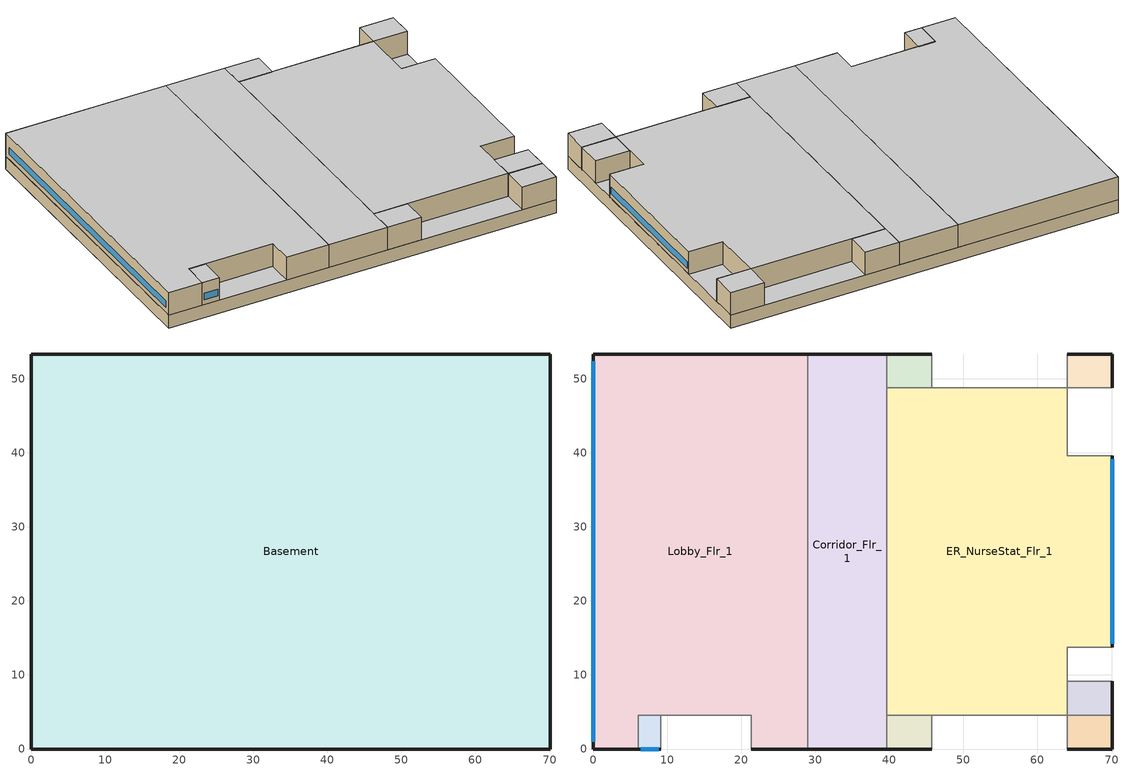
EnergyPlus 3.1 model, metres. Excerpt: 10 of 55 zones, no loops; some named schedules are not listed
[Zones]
Basement
 floor ground (ext-slab): 70.1,53.34 70.1,0 0,0 0,53.34 z-2.44
 wall ground (ext-slab): 70.1,53.34 0,53.34 0,0 70.1,0 70.1,53.34 z-2.44:0
 ceiling adiabatic (INT-FLOOR-UNDERSIDE): 0,0 70.1,0 70.1,53.34 0,53.34 z0
ER_Exam1_Mult4_Flr_1
 floor adiabatic (INT-FLOOR-TOPSIDE): 45.72,4.57 45.72,0 39.62,0 39.62,4.57 z0
 wall outside (ext-walls): 39.62,0 45.72,0 z0:4.27
 wall adiabatic (int-walls): 45.72,0 45.72,4.57 39.62,4.57 39.62,0 z0:4.27
 ceiling adiabatic (INT-FLOOR-UNDERSIDE): 39.62,4.57 39.62,0 45.72,0 45.72,4.57 z4.27
ER_Exam2_Flr_1
 floor adiabatic (INT-FLOOR-TOPSIDE): 70.1,4.57 70.1,0 64.01,0 64.01,4.57 z0
 wall outside (ext-walls): 64.01,0 70.1,0 70.1,4.57 z0:4.27
 wall adiabatic (int-walls): 70.1,4.57 64.01,4.57 64.01,0 z0:4.27
 ceiling adiabatic (INT-FLOOR-UNDERSIDE): 64.01,4.57 64.01,0 70.1,0 70.1,4.57 z4.27
ER_Exam3_Mult4_Flr_1
 floor adiabatic (INT-FLOOR-TOPSIDE): 70.1,9.14 70.1,4.57 64.01,4.57 64.01,9.14 z0
 wall outside (ext-walls): 70.1,4.57 70.1,9.14 z0:4.27
 wall adiabatic (int-walls): 70.1,9.14 64.01,9.14 64.01,4.57 70.1,4.57 z0:4.27
 ceiling adiabatic (INT-FLOOR-UNDERSIDE): 64.01,9.14 64.01,4.57 70.1,4.57 70.1,9.14 z4.27
ER_Exam4_Flr_1
 floor adiabatic (INT-FLOOR-TOPSIDE): 70.1,53.34 70.1,48.77 64.01,48.77 64.01,53.34 z0
 wall outside (ext-walls): 70.1,48.77 70.1,53.34 64.01,53.34 z0:4.27
 wall adiabatic (int-walls): 64.01,53.34 64.01,48.77 70.1,48.77 z0:4.27
 ceiling adiabatic (INT-FLOOR-UNDERSIDE): 64.01,53.34 64.01,48.77 70.1,48.77 70.1,53.34 z4.27
ER_Exam5_Mult4_Flr_1
 floor adiabatic (INT-FLOOR-TOPSIDE): 45.72,53.34 45.72,48.77 39.62,48.77 39.62,53.34 z0
 wall outside (ext-walls): 45.72,53.34 39.62,53.34 z0:4.27
 wall adiabatic (int-walls): 39.62,53.34 39.62,48.77 45.72,48.77 45.72,53.34 z0:4.27
 ceiling adiabatic (INT-FLOOR-UNDERSIDE): 39.62,53.34 39.62,48.77 45.72,48.77 45.72,53.34 z4.27
Office1_Mult4_Flr_1
 floor adiabatic (INT-FLOOR-TOPSIDE): 9.14,4.57 9.14,0 6.1,0 6.1,4.57 z0
 wall outside (ext-walls): 6.1,0 9.14,0 z0:4.27
 wall adiabatic (int-walls): 9.14,0 9.14,4.57 6.1,4.57 6.1,0 z0:4.27
 window (window_south): 6.41,0 8.84,0 z0.91:2.13
 ceiling adiabatic (INT-FLOOR-UNDERSIDE): 6.1,4.57 6.1,0 9.14,0 9.14,4.57 z4.27
Lobby_Flr_1
 floor adiabatic (INT-FLOOR-TOPSIDE): 0,0 0,53.34 28.96,53.34 28.96,0 21.34,0 21.34,4.57 6.1,4.57 6.1,0 z0
 wall outside (ext-walls): 28.96,53.34 0,53.34 0,0 6.1,0 / 21.34,0 28.96,0 z0:4.27
 wall adiabatic (int-walls): 6.1,0 6.1,4.57 21.34,4.57 21.34,0 z0:4.27
 wall to Corridor_Flr_1 (AIR-WALL): 28.96,15.24 28.96,53.34 z0:4.27
 wall to Corridor_Flr_1 (int-walls): 28.96,0 28.96,15.24 z0:4.27
 window (window_west): 0,52.34 0,1 z0.91:2.13
 ceiling adiabatic (INT-FLOOR-UNDERSIDE): 0,0 6.1,0 6.1,4.57 21.34,4.57 21.34,0 28.96,0 28.96,53.34 0,53.34 z4.27
Corridor_Flr_1
 floor adiabatic (INT-FLOOR-TOPSIDE): 39.62,53.34 39.62,0 28.96,0 28.96,53.34 z0
 wall outside (ext-walls): 39.62,53.34 28.96,53.34 / 28.96,0 39.62,0 z0:4.27
 wall adiabatic (int-walls): 39.62,0 39.62,53.34 z0:4.27
 ceiling adiabatic (INT-FLOOR-UNDERSIDE): 28.96,53.34 28.96,0 39.62,0 39.62,53.34 z4.27
ER_NurseStat_Flr_1
 floor adiabatic (INT-FLOOR-TOPSIDE): 39.62,4.57 39.62,48.77 64.01,48.77 64.01,39.62 70.1,39.62 70.1,13.72 64.01,13.72 64.01,4.57 z0
 wall outside (ext-walls): 70.1,13.72 70.1,39.62 z0:4.27
 wall adiabatic (int-walls): 70.1,39.62 64.01,39.62 64.01,48.77 39.62,48.77 39.62,4.57 64.01,4.57 64.01,13.72 70.1,13.72 z0:4.27
 window (window_east): 70.1,14.2 70.1,39.14 z0.91:2.13
 ceiling adiabatic (INT-FLOOR-UNDERSIDE): 39.62,4.57 64.01,4.57 64.01,13.72 70.1,13.72 70.1,39.62 64.01,39.62 64.01,48.77 39.62,48.77 z4.27
[Building]
Benchmark Hospital New V1.1_3.1: North Axis=0; Terrain=City; Loads Convergence Tolerance Value=0.04; Temperature Convergence Tolerance Value=0.2; Solar Distribution=FullInteriorAndExterior; Maximum Number of Warmup Days=25
[Site:Location]
USA NV-LAS VEGAS: Latitude {deg}=36.07; Longitude {deg}=-115.17; Time Zone {hr}=-8; Elevation {m}=664
[Site:GroundTemperature:BuildingSurface]
18.89, 18.889, 18.895, 20.344, 20.899, 20.929, 20.753, 20.826, 21.013, 20.868, 19.246, 18.923
[Site:WaterMainsTemperature]
Calculation Method=CORRELATION; Annual Average Outdoor Air Temperature {C}=19.48; Maximum Difference In Monthly Average Outdoor Air Temperatures {deltaC}=25.6
[SizingPeriod:DesignDay] Barometric Pressure {Pa}=93598; Rain {0-no,1-yes}=0; Snow on ground {0-no,1-yes}=0; Day of Month=21; Daylight Savings Time Indicator=0; Humidity Indicating Type=WetBulb
Name | Maximum Dry-Bulb Temperature {C} | Daily Temp Range {C} | Humidity Indicating Conditions at Maximum Dry-Bulb | Wind Speed {m/s} design conditions vs. traditional 6.71 m/s (15 mph) | Wind Direction {Degrees; N=0, S=180} | Clearness {0.0 to 1.1} | Month | Day Type | Wind Speed {m/s} design conditions vs. traditional 3.35 m/s (7mph)
LAS_VEGAS Ann Htg 99.6% Condns DB | -1.7 | 0 | -1.7 | 3.1 | 240 | 0 | 1 | WinterDesignDay
LAS_VEGAS Ann Clg .4% Condns DB=>MWB | 42.4 | 13.6 | 19.4 |  | 230 | 1 | 7 | SummerDesignDay | 5.3
LAS_VEGAS Ann Clg .4% Condns WB=>MDB | 34.7 | 13.6 | 21.9 |  | 230 | 1 | 7 | SummerDesignDay | 5.3
[WindowMaterial:Glazing] Optical Data Type=SpectralAverage; Thickness=0.003; Infrared Transmittance at Normal Incidence=0; Dirt Correction Factor for Solar and Visible Transmittance=1; Solar Diffusing=No
Name | Solar Transmittance at Normal Incidence | Front Side Solar Reflectance at Normal Incidence | Back Side Solar Reflectance at Normal Incidence | Visible Transmittance at Normal Incidence | Front Side Visible Reflectance at Normal Incidence | Back Side Visible Reflectance at Normal Incidence | Front Side Infrared Hemispherical Emissivity | Back Side Infrared Hemispherical Emissivity | Conductivity
Theoretical Glass [66] | 0.3832 | 0.5668 | 0.5668 | 0.495 | 0.455 | 0.455 | 0.9 | 0.9 | 0.0199
Theoretical Glass [67] | 0.4826 | 0.4674 | 0.4674 | 0.6216 | 0.3284 | 0.3284 | 0.9 | 0.9 | 0.0199
Theoretical Glass [63] | 0.3461 | 0.6039 | 0.6039 | 0.4573 | 0.4927 | 0.4927 | 0.999 | 0.999 | 299.383
[Material] Thermal Absorptance=0.9
Name | Roughness | Thickness | Conductivity | Density | Specific Heat | Solar Absorptance | Visible Absorptance | Thickness {m} | Conductivity {W/m-K} | Density {kg/m3} | Specific Heat {J/kg-K}
Roof Membrane | VeryRough | 0.0095 | 0.16 | 1121.29 | 1460 | 0.7 | 0.7
Roof Insulation | MediumRough | 0.125 | 0.049 | 265 | 836.8 | 0.7 | 0.7
Metal Decking | MediumSmooth | 0.0015 | 45.006 | 7680 | 418.4 | 0.7 | 0.3
GP01 1/2 GYPSUM | Smooth | 0.0127 | 0.16 | 800 | 1090 | 0.7 | 0.5
1IN Stucco | Smooth | 0.0253 | 0.6918 | 1858 | 837 | 0.92 | 0.92
8IN Concrete HW | MediumRough | 0.2033 | 1.7296 | 2243 | 837 | 0.65 | 0.65
Wall Insulation [5] | MediumRough | 0.0453 | 0.0432 | 91 | 837 | 0.5 | 0.5
1/2IN Gypsum; 1/2IN Gypsum Top | Smooth | 0.0127 | 0.16 | 784.9 | 830 | 0.92 | 0.92
MAT-CC05 4 HW CONCRETE | Rough | 0.1016 | 1.311 | 2240 | 836.8 | 0.7 | 0.7
Floor Insulation [2] | MediumRough | 0.0636 | 0.045 | 265 | 836.8 | 0.7 | 0.7
MAT-CC05 8 HW CONCRETE | Rough | 0.2032 | 1.311 | 2240 | 836.8 | 0.7 | 0.7
Std Wood 6inch | MediumSmooth |  |  |  |  | 0.7 | 0.7 | 0.15 | 0.12 | 540 | 1210
Std AC02 | MediumSmooth |  |  |  |  | 0.7 | 0.2 | 0.0127 | 0.057 | 288 | 1339
Std MAT-CC05 4  MW CONCRETE | Rough |  |  |  |  | 0.7 | 0.2 | 0.1 | 0.858 | 1968 | 836.8
Std PW05 | MediumSmooth |  |  |  |  | 0.78 | 0.78 | 0.0191 | 0.115 | 545 | 1213
Std Steel_Brown_Regular | Smooth |  |  |  |  | 0.92 | 0.92 | 0.0015 | 44.9696 | 7689 | 418
[Material:NoMass] Thermal Absorptance=0.9; Solar Absorptance=0.7
Name | Roughness | Thermal Resistance {(m2-K)/W} | Visible Absorptance | Thermal Resistance {m2-K/W}
CP02 CARPET PAD | VeryRough | 0.2165 | 0.8
Std CP02 CARPET PAD | VeryRough |  | 0.8 | 0.21648
MAT-AIR-WALL | Rough |  |  | 0.207949
Std Opaque Door panel_con; Std Opaque Door panel_semi | MediumRough |  | 0.7 | 0.12327
Std Overhead Door Panel | MediumRough |  | 0.7 | 0.255345
[Construction]
InteriorFurnishings: Std Wood 6inch
INT-FLOOR-TOPSIDE: Std MAT-CC05 4  MW CONCRETE, Std CP02 CARPET PAD
INT-FLOOR-UNDERSIDE: Std CP02 CARPET PAD, Std MAT-CC05 4  MW CONCRETE
INT-FLOOR-SLAB: Std MAT-CC05 4  MW CONCRETE
DropCeiling: Std AC02
Sloped_Metal_Roof: Std Steel_Brown_Regular, Std PW05
Gable_Wall: Std PW05
AIR-WALL: MAT-AIR-WALL
Std Swinging Door_con: Std Opaque Door panel_con
Std Swinging Door_semi: Std Opaque Door panel_semi
Std Overhead Door: Std Overhead Door Panel
window_south; window_east; window_west: Theoretical Glass [66]
window_north: Theoretical Glass [67]
window_SkylightConst: Theoretical Glass [63]
roofs: Roof Membrane, Roof Insulation, Metal Decking
int-walls: GP01 1/2 GYPSUM, GP01 1/2 GYPSUM
ext-walls: 1IN Stucco, 8IN Concrete HW, Wall Insulation [5], 1/2IN Gypsum
ext-slab: MAT-CC05 4 HW CONCRETE
exposed-floor: Floor Insulation [2], MAT-CC05 8 HW CONCRETE, CP02 CARPET PAD
attic-floor: 1/2IN Gypsum Top, AtticFloor Insulation, 1/2IN Gypsum Bottom
[ComponentCost:LineItem] Line Item Type=Construction
Name | Item | Cost per Area {$/m2} | Cost per Area
Interior Furnishings | InteriorFurnishings | 1
Interior Floor | INT-FLOOR-UNDERSIDE | 15
Interior Floor Slab | INT-FLOOR-SLAB | 35
Drop Ceiling | DropCeiling | 10
Sloped Metal Roof | Sloped_Metal_Roof | 1
Gable Wall | Gable_Wall | 1
Air Wall | AIR-WALL | 1
Swinging Door Conditioned | Std Swinging Door_con | 1
Swinging Door Semi-conditioned | Std Swinging Door_semi | 1
Overhead Door | Std Overhead Door | 1
south:window_south | window_south |  | 215.97
east:window_east | window_east |  | 215.97
north:window_north | window_north |  | 209.729
west:window_west | window_west |  | 215.97
SkylightConst:window_SkylightConst | window_SkylightConst |  | 205.748
roofs:roofs | roofs |  | 34.3904
int-walls:int-walls | int-walls |  | 1
ext-walls:ext-walls | ext-walls |  | 42.9231
ext-slab:ext-slab | ext-slab |  | 24.86
exposed-floor:exposed-floor | exposed-floor |  | 34.6727
attic-floor:attic-floor | attic-floor |  | 15.0182
[Zone] Type=1; Part of Total Floor Area=Yes
Name | Multiplier | Ceiling Height | Volume
Basement | 1 | 2.439 | 9120.27
ER_Exam1_Mult4_Flr_1; ER_Exam3_Mult4_Flr_1; ER_Exam5_Mult4_Flr_1 | 4 | 4.2683 | 118.96
ER_Exam2_Flr_1; ER_Exam4_Flr_1 | 1 | 4.2683 | 118.96
Office1_Mult4_Flr_1 | 4 | 4.2683 | 59.5
Lobby_Flr_1 | 1 | 4.2683 | 6294.92
Corridor_Flr_1 | 1 | 4.2683 | 2428.79
ER_NurseStat_Flr_1 | 1 | 4.2683 | 5273.95
[InternalMass] Construction=InteriorFurnishings
Name | Zone | Surface Area
Basement_InternalMass_1 | Basement | 7478.69
ER_Exam1_Mult4_Flr_1_InternalMass_1 | ER_Exam1_Mult4_Flr_1 | 55.7418
ER_Exam2_Flr_1_InternalMass_1 | ER_Exam2_Flr_1 | 55.7418
ER_Exam3_Mult4_Flr_1_InternalMass_1 | ER_Exam3_Mult4_Flr_1 | 55.7418
ER_Exam4_Flr_1_InternalMass_1 | ER_Exam4_Flr_1 | 55.7418
ER_Exam5_Mult4_Flr_1_InternalMass_1 | ER_Exam5_Mult4_Flr_1 | 55.7418
Office1_Mult4_Flr_1_InternalMass_1 | Office1_Mult4_Flr_1 | 27.8709
Lobby_Flr_1_InternalMass_1 | Lobby_Flr_1 | 2949.62
Corridor_Flr_1_InternalMass_1 | Corridor_Flr_1 | 1138.06
ER_NurseStat_Flr_1_InternalMass_1 | ER_NurseStat_Flr_1 | 2471.22
[People] Number of People Calculation Method=People; Fraction Radiant=0.3; User Specified Sensible Fraction=AUTOCALCULATE; Activity Level Schedule=ACTIVITY_SCH; Enable ASHRAE 55 Comfort Warnings=No; MRT Calculation=ZoneAveraged; Work Efficiency Schedule=WORK_EFF_SCH; Clothing Schedule=CLOTHING_SCH; Air Velocity Schedule=AIR_VELO_SCH; Thermal Comfort Report=FANGER
Name | Zone | Schedule | Number of People
Basement People | Basement | BLDG_OCC_SCH | 100.5884
ER_Exam1_Mult4_Flr_1 People | ER_Exam1_Mult4_Flr_1 | BLDG_OCC_EXTD_SCH | 2.0011
ER_Exam2_Flr_1 People | ER_Exam2_Flr_1 | BLDG_OCC_EXTD_SCH | 2.0011
ER_Exam3_Mult4_Flr_1 People | ER_Exam3_Mult4_Flr_1 | BLDG_OCC_EXTD_SCH | 2.0011
ER_Exam4_Flr_1 People | ER_Exam4_Flr_1 | BLDG_OCC_EXTD_SCH | 2.0011
ER_Exam5_Mult4_Flr_1 People | ER_Exam5_Mult4_Flr_1 | BLDG_OCC_EXTD_SCH | 2.0011
Office1_Mult4_Flr_1 People | Office1_Mult4_Flr_1 | BLDG_OCC_SCH | 0.9992
Lobby_Flr_1 People | Lobby_Flr_1 | BLDG_OCC_SCH | 79.3448
Corridor_Flr_1 People | Corridor_Flr_1 | BLDG_OCC_EXTD_SCH | 6.1455
ER_NurseStat_Flr_1 People | ER_NurseStat_Flr_1 | BLDG_OCC_EXTD_SCH | 26.5656
[Lights] Design Level Calculation Method=LightingLevel; Return Air Fraction=0; Fraction Radiant=0.7; Fraction Visible=0.2; Fraction Replaceable=1; Return Air Fraction is Calculated from Plenum Temperature=No
Name | Zone | Schedule | Design Level {W}
Basement_Lights | Basement | BLDG_LIGHT_SCH | 40235.4
ER_Exam1_Mult4_Flr_1_Lights | ER_Exam1_Mult4_Flr_1 | BLDG_LIGHT_EXTD_SCH | 809.65
ER_Exam2_Flr_1_Lights | ER_Exam2_Flr_1 | BLDG_LIGHT_EXTD_SCH | 809.65
ER_Exam3_Mult4_Flr_1_Lights | ER_Exam3_Mult4_Flr_1 | BLDG_LIGHT_EXTD_SCH | 809.65
ER_Exam4_Flr_1_Lights | ER_Exam4_Flr_1 | BLDG_LIGHT_EXTD_SCH | 809.65
ER_Exam5_Mult4_Flr_1_Lights | ER_Exam5_Mult4_Flr_1 | BLDG_LIGHT_EXTD_SCH | 809.65
Office1_Mult4_Flr_1_Lights | Office1_Mult4_Flr_1 | BLDG_LIGHT_SCH | 164.9958
Lobby_Flr_1_Lights | Lobby_Flr_1 | BLDG_LIGHT_SCH | 20632.6
Corridor_Flr_1_Lights | Corridor_Flr_1 | BLDG_LIGHT_EXTD_SCH | 6122.77
ER_NurseStat_Flr_1_Lights | ER_NurseStat_Flr_1 | BLDG_LIGHT_EXTD_SCH | 13295.2
[ElectricEquipment] Design Level Calculation Method=EquipmentLevel; Fraction Latent=0; Fraction Radiant=0.5; Fraction Lost=0
Name | Zone | Schedule | Design Level {W}
Basement_MiscPlug_Equip | Basement | BLDG_EQUIP_SCH | 30176.5
ER_Exam1_Mult4_Flr_1_MiscPlug_Equip | ER_Exam1_Mult4_Flr_1 | BLDG_EQUIP_EXTD_SCH | 899.673
ER_Exam2_Flr_1_MiscPlug_Equip | ER_Exam2_Flr_1 | BLDG_EQUIP_EXTD_SCH | 899.673
ER_Exam3_Mult4_Flr_1_MiscPlug_Equip | ER_Exam3_Mult4_Flr_1 | BLDG_EQUIP_EXTD_SCH | 899.673
ER_Exam4_Flr_1_MiscPlug_Equip | ER_Exam4_Flr_1 | BLDG_EQUIP_EXTD_SCH | 899.673
ER_Exam5_Mult4_Flr_1_MiscPlug_Equip | ER_Exam5_Mult4_Flr_1 | BLDG_EQUIP_EXTD_SCH | 899.673
Office1_Mult4_Flr_1_MiscPlug_Equip | Office1_Mult4_Flr_1 | BLDG_EQUIP_SCH | 112.4591
Lobby_Flr_1_MiscPlug_Equip | Lobby_Flr_1 | BLDG_EQUIP_SCH | 1592.8
ER_NurseStat_Flr_1_MiscPlug_Equip | ER_NurseStat_Flr_1 | BLDG_EQUIP_EXTD_SCH | 9971.38
[ZoneInfiltration:DesignFlowRate] Schedule=INFIL_QUARTER_ON_SCH; Design Volume Flow Rate Calculation Method=Flow/Zone; Constant Term Coefficient=1; Temperature Term Coefficient=0; Velocity Term Coefficient=0; Velocity Squared Term Coefficient=0
Name | Zone | Design Flow Rate {m3/s}
ER_Exam1_Mult4_Flr_1_Infiltration | ER_Exam1_Mult4_Flr_1 | 0.0079
ER_Exam2_Flr_1_Infiltration | ER_Exam2_Flr_1 | 0.0139
ER_Exam3_Mult4_Flr_1_Infiltration | ER_Exam3_Mult4_Flr_1 | 0.0059
ER_Exam4_Flr_1_Infiltration | ER_Exam4_Flr_1 | 0.0139
ER_Exam5_Mult4_Flr_1_Infiltration | ER_Exam5_Mult4_Flr_1 | 0.0079
Office1_Mult4_Flr_1_Infiltration | Office1_Mult4_Flr_1 | 0.004
Lobby_Flr_1_Infiltration | Lobby_Flr_1 | 0.1224
Corridor_Flr_1_Infiltration | Corridor_Flr_1 | 0.027
ER_NurseStat_Flr_1_Infiltration | ER_NurseStat_Flr_1 | 0.0293
[AvailabilityManager:NightCycle] Availability Schedule=ALWAYS_ON; Fan Schedule=HVACOperationSchd; Control Type {CycleOnAny | CycleOnControlZone | CycleOnAnyZoneFansOnly}=CycleOnAny; Thermostat Tolerance {delta C}=1; Cycling Run Time {s}=1800
VAV_1 Availability Manager; CAV_ER Availability Manager; CAV_OR Availability Manager; CAV_ICU Availability Manager; CAV_PATRMS Availability Manager; VAV_2 Availability Manager
[UtilityCost:Tariff]
Name | Output Meter | Conversion Factor Choice | Time of Use Period Schedule | Season Schedule | Demand Window Length | Monthly Charge or Variable | Group
NevadaPower_LGS-3_LargeGeneral | Electricity:Facility | kWh | NevadaPowTOUSched | NevadaPowSeasonsSched | HalfHour | 184 | Comm Elect
NevadaPower_LGS-2_LargeGeneral | Electricity:Facility | kWh | NevadaPowTOUSched | NevadaPowSeasonsSched | HalfHour | 179 | Comm Elect
NevadaPower_LGS-1_LargeGeneral | Electricity:Facility | kWh |  |  | HalfHour | 15.7 | Comm Elect
NevadaPower_GS_GeneralService | Electricity:Facility | kWh |  |  | HalfHour | 11 | Comm Elect
NV_EIAMonthlyRateGas | Gas:Facility | MCF |  |  |  | 0 | Comm Gas
[UtilityCost:Charge:Simple]
Name | Charge Variable | Tariff | Source Variable | Season | Category Variable | Cost per Unit Value or Variable
 | SummerPeakEnergyCharge | NevadaPower_LGS-3_LargeGeneral | PeakEnergy | Summer | EnergyCharges | 0.0858
 | SummerOffPeakEnergyCharge | NevadaPower_LGS-3_LargeGeneral | OffPeakEnergy | Summer | EnergyCharges | 0.0484
 | SummerShoulderEnergyCharge | NevadaPower_LGS-3_LargeGeneral | ShoulderEnergy | Summer | EnergyCharges | 0.0706
 | WinterEnergyCharge | NevadaPower_LGS-3_LargeGeneral | totalEnergy | Winter | EnergyCharges | 0.04925
 | DeferredAccountingEnergyCharge | NevadaPower_LGS-3_LargeGeneral | totalEnergy | Annual | EnergyCharges | 0.0128
 | FacilitiesDemandCharge | NevadaPower_LGS-3_LargeGeneral | totalDemand | Annual | DemandCharges | 2.94
 | WinterDemandCharge | NevadaPower_LGS-3_LargeGeneral | totalDemand | Winter | DemandCharges | 0.5
 | SummerOnPeakDemandCharge | NevadaPower_LGS-3_LargeGeneral | PeakDemand | Summer | DemandCharges | 8.36
 | SummerShoulderDemandCharge | NevadaPower_LGS-3_LargeGeneral | ShoulderDemand | Summer | DemandCharges | 0.43
 | TaxofSixPtfivePercent | NevadaPower_LGS-3_LargeGeneral | SubTotal | Annual | Taxes | 0.065
 | SummerPeakEnergyCharge | NevadaPower_LGS-2_LargeGeneral | PeakEnergy | Summer | EnergyCharges | 0.0889
 | SummerOffPeakEnergyCharge | NevadaPower_LGS-2_LargeGeneral | OffPeakEnergy | Summer | EnergyCharges | 0.0502
 | SummerShoulderEnergyCharge | NevadaPower_LGS-2_LargeGeneral | ShoulderEnergy | Summer | EnergyCharges | 0.0725
 | WinterEnergyCharge | NevadaPower_LGS-2_LargeGeneral | totalEnergy | Winter | EnergyCharges | 0.0509
 | DeferredAccountingEnergyCharge | NevadaPower_LGS-2_LargeGeneral | totalEnergy | Annual | EnergyCharges | 0.0128
 | FacilitiesDemandCharge | NevadaPower_LGS-2_LargeGeneral | totalDemand | Annual | DemandCharges | 2.74
 | WinterDemandCharge | NevadaPower_LGS-2_LargeGeneral | totalDemand | Winter | DemandCharges | 0.25
 | SummerOnPeakDemandCharge | NevadaPower_LGS-2_LargeGeneral | PeakDemand | Summer | DemandCharges | 7.16
 | SummerShoulderDemandCharge | NevadaPower_LGS-2_LargeGeneral | ShoulderDemand | Summer | DemandCharges | 0.39
 | TaxofSixPtfivePercent | NevadaPower_LGS-2_LargeGeneral | SubTotal | Annual | Taxes | 0.065
 | AnnualElectConsumpCharge | NevadaPower_LGS-1_LargeGeneral | totalEnergy | Annual | EnergyCharges | 0.0646
 | AnnualDefferredAccountingCharge | NevadaPower_LGS-1_LargeGeneral | totalEnergy | Annual | EnergyCharges | 0.0128
 | AnnualFacilitiesDemandCharge | NevadaPower_LGS-1_LargeGeneral | totalDemand | Annual | DemandCharges | 3.77
 | AnnualDemandCharge | NevadaPower_LGS-1_LargeGeneral | totalDemand | Annual | DemandCharges | 1.1
 | TaxofSixPtfivePercent | NevadaPower_LGS-1_LargeGeneral | SubTotal | Annual | Taxes | 0.065
 | AnnualElectConsumpCharge | NevadaPower_GS_GeneralService | totalEnergy | Annual | EnergyCharges | 0.0783
 | AnnualDefferredAccountingCharge | NevadaPower_GS_GeneralService | totalEnergy | Annual | EnergyCharges | 0.0128
 | TaxofSixPtfivePercent | NevadaPower_GS_GeneralService | SubTotal | Annual | Taxes | 0.065
 | MonthlyRateGasCharge | NV_EIAMonthlyRateGas | totalEnergy | Annual | EnergyCharges | NV_MonthlyGasRates
 | TaxofSixPtfivePercent | NV_EIAMonthlyRateGas | SubTotal | Annual | Taxes | 0.065
[UtilityCost:Qualify] Season=Annual; Threshold Test=Count
Name | Tariff | Variable | Qualify Type | Threshold Value or Variable | Number of Months
MinDemand1000kw | NevadaPower_LGS-3_LargeGeneral | TotalDemand | Minimum | 1000 | 12
MinEnergy3500kwh | NevadaPower_LGS-3_LargeGeneral | TotalEnergy | Minimum | 3500 | 12
MinDemand300kw | NevadaPower_LGS-2_LargeGeneral | TotalDemand | Minimum | 300 | 12
MinEnergy3500kwh | NevadaPower_LGS-2_LargeGeneral | TotalEnergy | Minimum | 3500 | 12
MaxDemand1000kw | NevadaPower_LGS-2_LargeGeneral | TotalDemand | Maximum | 1000 | 1
MaxDemand300kw | NevadaPower_LGS-1_LargeGeneral | TotalDemand | Maximum | 300 | 1
MinEnergy3500kwh | NevadaPower_LGS-1_LargeGeneral | TotalEnergy | Minimum | 3500 | 12
MaxDemand300kw | NevadaPower_GS_GeneralService | TotalDemand | Maximum | 300 | 1
MaxEnergy3500kwh | NevadaPower_GS_GeneralService | TotalEnergy | Maximum | 3500 | 1
[UtilityCost:Variable]
NV_MonthlyGasRates: Tariff=NV_EIAMonthlyRateGas; January Value=7.51; February Value=7.65; March Value=7.82; April Value=7.88; May Value=7.78; June Value=8.22; July Value=8.87; August Value=9.26; September Value=9.02; October Value=9.31; November Value=7.45; December Value=7.24
